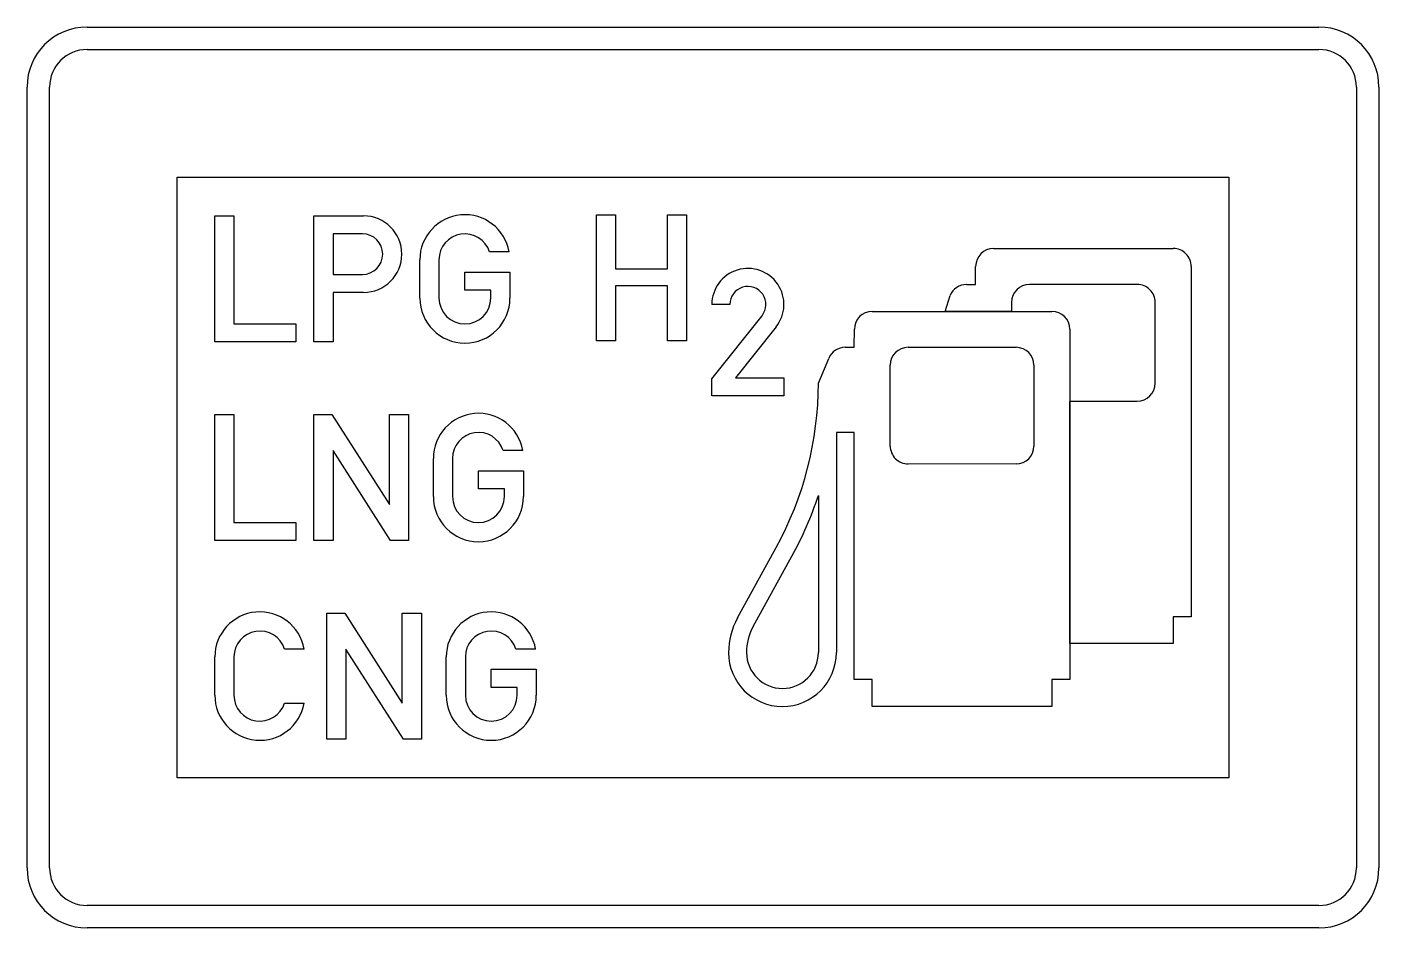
# Model space of a CAD drawing. Extents: x 0 to 900, y 0 to 600.
import ezdxf

# ---------------------------------------------------------------- set-up
doc = ezdxf.new("R2010")
doc.units = 0
doc.header["$LTSCALE"] = 25
doc.linetypes.add('AUSGEZOGEN', pattern=[0])
doc.layers.get('0').update_dxf_attribs({"linetype": 'AUSGEZOGEN'})

msp = doc.modelspace()

# ---------------------------------------------------------------- linework, layer by layer
for p, q in [((40, 600), (860, 600)), ((40, 585), (860, 585)), ((0, 40), (0, 560)), ((15, 40), (15, 560)), ((885, 560), (885, 40)), ((900, 560), (900, 40)), ((100, 500), (800, 500)), ((100, 100), (100, 500)), ((800, 500), (800, 100)), ((125, 390.25), (125, 474.25)), ((125, 474.25), (137.75, 474.25)), ((137.75, 474.25), (137.75, 402.25)), ((191, 390.25), (191, 474.25)), ((191, 474.25), (224, 474.25)), ((379.04, 391), (379.04, 475)), ((379.04, 475), (391.79, 475)), ((391.79, 475), (391.79, 439)), ((426.29, 439), (426.29, 475)), ((426.29, 475), (439.04, 475)), ((439.04, 475), (439.04, 391)), ((223.25, 462.25), (203.75, 462.25)), ((203.75, 462.25), (203.75, 435.25)), ((321.04, 450.25), (307.93, 450.25)), ((643.45, 452.5), (763.05, 452.5)), ((261.5, 419.5), (261.5, 445)), ((274.25, 445), (274.25, 419.5)), ((203.75, 435.25), (223.25, 435.25)), ((291.5, 424.75), (291.5, 436.75)), ((291.5, 436.75), (321.5, 436.75)), ((321.5, 436.75), (321.5, 419.5)), ((391.79, 439), (426.29, 439)), ((631.47, 428.58), (631.5, 440.55)), ((775, 440.55), (775, 207.3)), ((224, 423.25), (203.75, 423.25)), ((203.75, 423.25), (203.75, 390.25)), ((308.75, 424.75), (291.5, 424.75)), ((308.75, 419.5), (308.75, 424.75)), ((426.29, 427.75), (391.79, 427.75)), ((391.79, 427.75), (391.79, 391)), ((426.29, 391), (426.29, 427.75)), ((625.5, 428.55), (631.47, 428.58)), ((739.1, 428.55), (667.35, 428.55)), ((467.89, 415.22), (455.89, 415.22)), ((611.29, 410.64), (614.47, 421.2)), ((655.4, 416.6), (655.39, 410.64)), ((751.05, 362.8), (751.05, 416.6)), ((455.89, 365.72), (489.28, 407.76)), ((562.7, 410.65), (682.3, 410.65)), ((655.39, 410.64), (611.29, 410.64)), ((137.75, 402.25), (179, 402.25)), ((179, 402.25), (179, 390.25)), ((498.63, 400.23), (471.64, 366.47)), ((550.73, 386.72), (550.75, 398.7)), ((694.25, 398.7), (694.26, 165.44)), ((179, 390.25), (125, 390.25)), ((203.75, 390.25), (191, 390.25)), ((391.79, 391), (379.04, 391)), ((439.04, 391), (426.29, 391)), ((526.8, 362.8), (533.72, 379.35)), ((544.75, 386.7), (550.73, 386.72)), ((586.6, 386.7), (658.4, 386.7)), ((574.65, 320.95), (574.65, 374.75)), ((670.35, 374.75), (670.35, 320.95)), ((455.89, 354.47), (455.89, 365.72)), ((471.64, 366.47), (503.89, 366.47)), ((503.89, 366.47), (503.89, 354.47)), ((503.89, 354.47), (455.89, 354.47)), ((125, 258), (125, 342)), ((125, 342), (137.75, 342)), ((137.75, 342), (137.75, 270)), ((191, 258), (191, 342)), ((191, 342), (203, 342)), ((203, 342), (241.25, 282)), ((241.25, 282), (241.25, 342)), ((241.25, 342), (254, 342)), ((254, 342), (254, 258)), ((694.26, 350.83), (739.1, 350.85)), ((694.26, 189.36), (694.26, 350.83)), ((550.73, 329.9), (538.77, 329.9)), ((538.77, 329.9), (538.8, 183.4)), ((550.73, 165.44), (550.73, 329.9)), ((242, 258), (203.75, 318)), ((203.75, 318), (203.75, 258)), ((330.04, 318), (316.93, 318)), ((270.5, 287.25), (270.5, 312.75)), ((283.25, 312.75), (283.25, 287.25)), ((658.4, 309), (586.62, 308.97)), ((300.5, 292.5), (300.5, 304.5)), ((300.5, 304.5), (330.5, 304.5)), ((330.5, 304.5), (330.5, 287.25)), ((317.75, 292.5), (300.5, 292.5)), ((317.75, 287.25), (317.75, 292.5)), ((526.81, 288.1), (526.8, 183.4)), ((137.75, 270), (179, 270)), ((179, 270), (179, 258)), ((179, 258), (125, 258)), ((203.75, 258), (191, 258)), ((254, 258), (242, 258)), ((472.92, 206.46), (498.68, 253.3)), ((483.39, 200.69), (509.19, 247.54)), ((199.54, 125.75), (199.54, 209.75)), ((199.54, 209.75), (211.54, 209.75)), ((211.54, 209.75), (249.79, 149.75)), ((249.79, 149.75), (249.79, 209.75)), ((249.79, 209.75), (262.54, 209.75)), ((262.54, 209.75), (262.54, 125.75)), ((775, 207.3), (763.04, 207.3)), ((763.04, 207.3), (763.04, 189.36)), ((763.04, 189.36), (694.26, 189.36)), ((125, 155), (125, 180.5)), ((137.75, 180.5), (137.75, 155)), ((184.54, 185.75), (171.43, 185.75)), ((250.54, 125.75), (212.29, 185.75)), ((212.29, 185.75), (212.29, 125.75)), ((279.04, 155), (279.04, 180.5)), ((291.79, 180.5), (291.79, 155)), ((338.57, 185.75), (325.47, 185.75)), ((467, 183.4), (467, 183.4)), ((479, 183.4), (478.95, 183.4)), ((309.04, 160.25), (309.04, 172.25)), ((309.04, 172.25), (339.04, 172.25)), ((339.04, 172.25), (339.04, 155)), ((562.69, 165.44), (550.73, 165.44)), ((562.69, 147.5), (562.69, 165.44)), ((694.26, 165.44), (682.3, 165.44)), ((682.3, 165.44), (682.3, 147.5)), ((326.29, 160.25), (309.04, 160.25)), ((326.29, 155), (326.29, 160.25)), ((171.43, 149.75), (184.54, 149.75)), ((682.3, 147.5), (562.69, 147.5)), ((212.29, 125.75), (199.54, 125.75)), ((262.54, 125.75), (250.54, 125.75)), ((800, 100), (100, 100)), ((860, 15), (40, 15)), ((860, 0), (40, 0))]:
    msp.add_line(p, q)
for centre, radius, start, end in [((40, 560), 40, 90, 180), ((860, 560), 40, 0, 90), ((40, 560), 25, 90, 180), ((860, 560), 25, 0, 90), ((224, 448.75), 25.5, 270, 450), ((291.5, 445), 30, 10.0787, 180), ((223.25, 448.75), 13.5, 270, 450), ((291.5, 445), 17.25, 17.7189, 180), ((643.45, 440.55), 11.95, 90, 180), ((763.05, 440.55), 11.95, 359.98, 450), ((479.89, 415.22), 24, 321.3557, 540), ((479.89, 415.22), 12, 321.534, 540), ((625.5, 416.6), 11.95, 90, 157.375), ((667.35, 416.6), 11.95, 90, 180), ((739.1, 416.6), 11.95, 0, 90.005), ((291.5, 419.5), 30, 180, 360), ((291.5, 419.5), 17.25, 180, 360), ((562.7, 398.7), 11.95, 90, 180), ((682.3, 398.7), 11.95, 0, 90), ((544.75, 374.75), 11.95, 90, 157.38), ((586.6, 374.75), 11.95, 90, 180), ((658.4, 374.75), 11.95, 0, 90), ((299.55, 362.8), 227.25, 331.195, 360), ((739.1, 362.8), 11.95, 270, 359.995), ((300.5, 312.75), 30, 10.0787, 180), ((300.5, 312.75), 17.25, 17.7189, 180), ((586.6, 320.95), 11.95, 179.995, 270), ((658.4, 320.95), 11.95, 270.005, 360), ((299.45, 362.85), 239.35, 331.2, 341.805), ((300.5, 287.25), 30, 180, 360), ((300.5, 287.25), 17.25, 180, 360), ((155, 180.5), 30, 10.0787, 180), ((309.04, 180.5), 30, 10.0787, 180), ((514.85, 183.4), 47.85, 151.195, 180), ((514.85, 183.4), 35.9, 151.2, 180), ((155, 180.5), 17.25, 17.7189, 180), ((309.04, 180.5), 17.25, 17.7189, 180), ((502.9, 183.4), 35.9, 180, 360), ((502.9, 183.4), 23.9, 180, 360), ((155, 155), 30, 180, 349.9213), ((155, 155), 17.25, 180, 342.2811), ((309.04, 155), 30, 180, 360), ((309.04, 155), 17.25, 180, 360), ((40, 40), 40, 180, 270), ((40, 40), 25, 180, 270), ((860, 40), 40, 270, 360), ((860, 40), 25, 270, 360)]:
    msp.add_arc(centre, radius, start, end)

doc.saveas('drawing.dxf')
